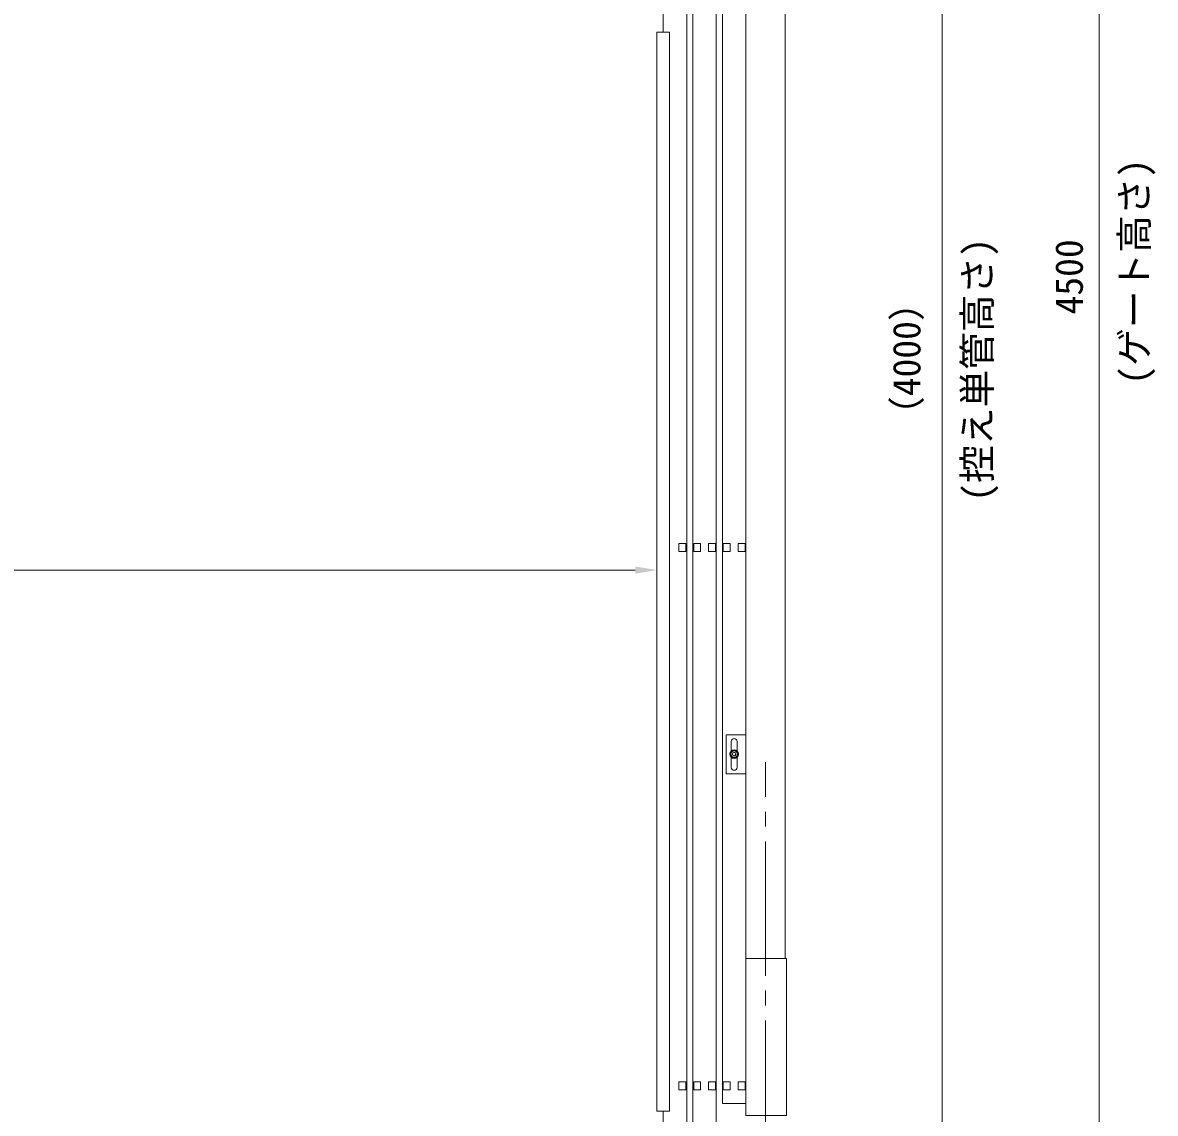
# Model space of a CAD drawing. Units: millimetres, scale not verified. Extents: x -69980 to -49855, y -14438 to 14438.
# Drawn here: x -62873 to -59987, y -11170 to -8391 of the extents above; entities that cross this region are included whole.
import ezdxf
from ezdxf.enums import TextEntityAlignment as Align

# ---------------------------------------------------------------- set-up
doc = ezdxf.new("R2010")
doc.units = ezdxf.units.MM
doc.header["$LTSCALE"] = 38
doc.linetypes.add('CHAIN2', pattern=[12, 9, -1, 1, -1])
for name, color, linetype, lineweight in [('0-6_ﾎﾞﾙﾄ類', 2, 'Continuous', 18), ('0-B_寸法', 3, 'Continuous', 18), ('0-C_側固定棒', 7, 'Continuous', 18), ('0-F_中央走行棒', 7, 'Continuous', 18), ('1-0_中央走行棒右', 7, 'Continuous', 18), ('1-2_通芯', 1, 'CHAIN2', 18), ('1-6_標準柱', 7, 'Continuous', 18)]:
    doc.layers.add(name, color=color, linetype=linetype, lineweight=lineweight)
doc.styles.add('ＭＳ ゴシック', font='')
doc.styles.get('ＭＳ ゴシック').set_extended_font_data('MS Gothic')

msp = doc.modelspace()

# ---------------------------------------------------------------- linework, layer by layer
at = {"layer": '0-6_ﾎﾞﾙﾄ類'}
msp.add_lwpolyline([(-61055.3, -10246.45), (-61050.38, -10254.95), (-61055.3, -10263.45), (-61065.1, -10263.45), (-61070.03, -10254.95), (-61065.1, -10246.45)], close=True, dxfattribs=at)
for radius in [11, 8.5, 4.75, 4.22]:
    msp.add_circle((-61060.2, -10254.95), radius, dxfattribs=at)
for start, end in [(72.757, 107.243), (132.757, 167.243), (192.757, 227.243), (252.757, 287.243), (12.757, 47.243), (312.757, 347.243)]:
    msp.add_arc((-61060.2, -10254.95), 8.9, start, end, dxfattribs=at)
at = {"layer": '0-B_寸法'}
for p, q in [((-60130.2, -6830.5), (-60130.2, -11220.5)), ((-60530.2, -7330.5), (-60530.2, -11220.5)), ((-61257.2, -9345.3), (-61257.2, -9786.9)), ((-65202.2, -9785.9), (-61312.2, -9785.9))]:
    msp.add_line(p, q, dxfattribs=at)
at = {"layer": '0-B_寸法', "color": 91}
msp.add_solid([(-61312.2, -9776.73), (-61257.2, -9785.9), (-61312.2, -9795.08)], dxfattribs=at)
at = {"layer": '0-C_側固定棒'}
for points in [[(-61090.2, -11089.95), (-61090.2, -7474.95), (-61030.2, -7474.95), (-61030.2, -11144.95), (-61090.2, -11144.95)], [(-61070.55, -9738.45), (-61087.85, -9738.45), (-61087.85, -9718.45), (-61070.55, -9718.45)], [(-61032.55, -9738.45), (-61049.85, -9738.45), (-61049.85, -9718.45), (-61032.55, -9718.45)], [(-61070.55, -11109.95), (-61087.85, -11109.95), (-61087.85, -11089.95), (-61070.55, -11089.95)], [(-61032.55, -11109.95), (-61049.85, -11109.95), (-61049.85, -11089.95), (-61032.55, -11089.95)]]:
    msp.add_lwpolyline(points, close=True, dxfattribs=at)
at = {"layer": '0-F_中央走行棒'}
msp.add_lwpolyline([(-61165.7, -7040), (-61165.7, -11214.95), (-61105.7, -11214.95), (-61105.7, -7100)], dxfattribs=at)
for points in [[(-61163.35, -9738.45), (-61146.05, -9738.45), (-61146.05, -9718.45), (-61163.35, -9718.45)], [(-61125.35, -9738.45), (-61108.05, -9738.45), (-61108.05, -9718.45), (-61125.35, -9718.45)], [(-61163.35, -11109.95), (-61146.05, -11109.95), (-61146.05, -11089.95), (-61163.35, -11089.95)], [(-61125.35, -11109.95), (-61108.05, -11109.95), (-61108.05, -11089.95), (-61125.35, -11089.95)]]:
    msp.add_lwpolyline(points, close=True, dxfattribs=at)
at = {"layer": '1-0_中央走行棒右'}
for points in [[(-61236.2, -6994.95), (-61241.2, -6994.95), (-61241.2, -8414.95)], [(-61241.2, -11164.95), (-61241.2, -11214.95), (-61181.2, -11214.95), (-61181.2, -7024.5)]]:
    msp.add_lwpolyline(points, dxfattribs=at)
for points in [[(-61257.2, -11164.95), (-61225.2, -11164.95), (-61225.2, -8414.95), (-61257.2, -8414.95)], [(-61200.85, -9738.45), (-61183.55, -9738.45), (-61183.55, -9718.45), (-61200.85, -9718.45)], [(-61200.85, -11109.95), (-61183.55, -11109.95), (-61183.55, -11089.95), (-61200.85, -11089.95)]]:
    msp.add_lwpolyline(points, close=True, dxfattribs=at)
at = {"layer": '1-2_通芯'}
msp.add_line((-60980.2, -12187.5), (-60980.2, -10275.5), dxfattribs=at)
at = {"layer": '1-6_標準柱'}
for p, q in [((-61030.2, -10775.5), (-61030.2, -7325.5)), ((-60930.2, -10775.5), (-60930.2, -7325.5)), ((-61067.7, -10222.5), (-61067.7, -10246.9)), ((-61052.7, -10246.9), (-61052.7, -10222.5)), ((-61067.7, -10262.98), (-61067.7, -10288.5)), ((-61052.7, -10288.5), (-61052.7, -10262.98))]:
    msp.add_line(p, q, dxfattribs=at)
for points in [[(-61030.2, -10205.5), (-61080.2, -10205.5), (-61080.2, -10305.5), (-61030.2, -10305.5)], [(-60927, -10775.5), (-61030.2, -10775.5), (-61030.2, -11175.5), (-60927, -11175.5)]]:
    msp.add_lwpolyline(points, close=True, dxfattribs=at)
for centre, start, end in [((-61060.2, -10222.5), 0, 180), ((-61060.2, -10288.5), 180, 0)]:
    msp.add_arc(centre, 7.5, start, end, dxfattribs=at)

# ---------------------------------------------------------------- texts
at = {"layer": '0-B_寸法', "style": 'ＭＳ ゴシック'}
for s, p in [('(ゲート高さ)', (-59984.6, -9313.5)), ('(控え単管高さ)', (-60384.6, -9611.5)), ('4500', (-60150.6, -9134.6)), ('（4000）', (-60564.45, -9438.92))]:
    msp.add_text(s, height=70.38, rotation=90, dxfattribs=at).set_placement(p, align=Align.BOTTOM_LEFT)

doc.saveas('drawing.dxf')
